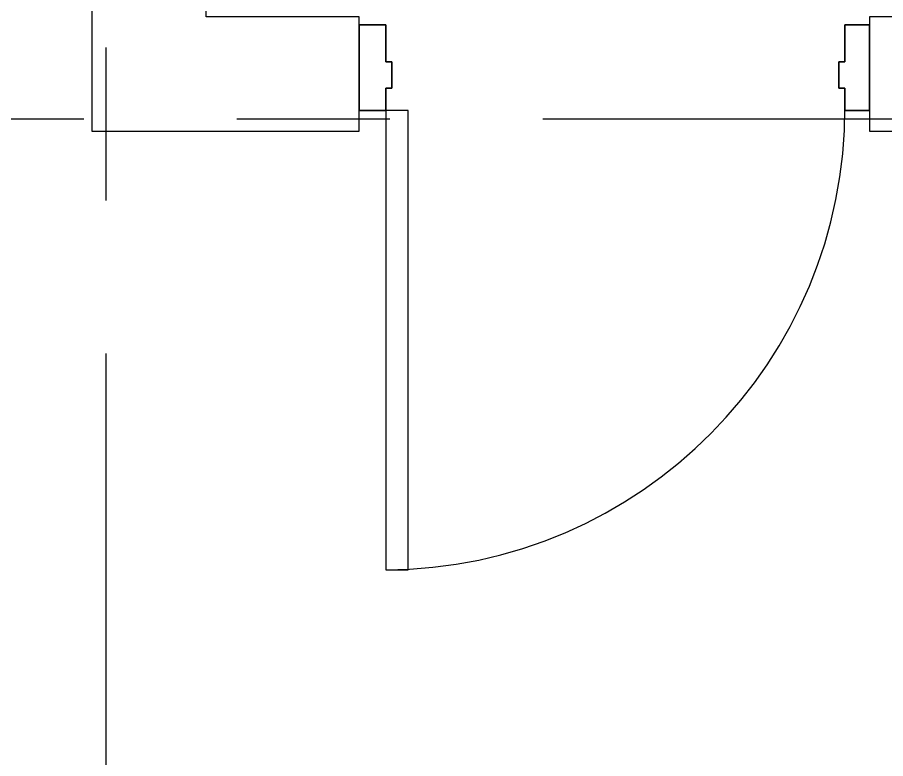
# Model space of a CAD drawing. Header units: inches. Extents: x -1841 to -80, y -100 to 1021.
# Drawn here: x -1026.94 to -991.74, y 143.85 to 173.89 of the extents above; entities that cross this region are included whole.
import ezdxf

# ---------------------------------------------------------------- set-up
doc = ezdxf.new("R2010")
doc.units = ezdxf.units.IN
doc.header["$MEASUREMENT"] = 0
doc.layers.add('PDF_Geometry', color=7, linetype='Continuous', true_color=0x777777)

msp = doc.modelspace()

# ---------------------------------------------------------------- linework, layer by layer
at = {"layer": 'PDF_Geometry', "color": 7, "lineweight": 25}
for points in [[(-1023.916, 192.611), (-1023.916, 173.915), (-1023.916, 169.283), (-1013.079, 169.283), (-1013.079, 173.915), (-1019.283, 173.915), (-1019.283, 229.424), (-961.706, 229.424), (-961.706, 173.915), (-992.397, 173.915), (-992.397, 169.283), (-951.034, 169.283), (-951.034, 173.915), (-959.224, 173.915), (-959.224, 230.665), (-959.224, 246.962), (-957.487, 246.962), (-957.487, 249.444), (-959.224, 249.444), (-959.224, 296.763)], [(-1013.079, 173.584), (-1012.003, 173.584), (-1012.003, 172.095), (-1011.755, 172.095), (-1011.755, 171.02), (-1012.003, 171.02), (-1012.003, 170.11), (-1013.079, 170.11)], [(-992.397, 170.11), (-993.39, 170.11), (-993.39, 171.02), (-993.638, 171.02), (-993.638, 172.095), (-993.39, 172.095), (-993.39, 173.584), (-992.397, 173.584)], [(-1023.337, 166.47), (-1023.337, 172.674)], [(-1049.064, 169.779), (-1024.247, 169.779)], [(-1018.042, 169.779), (-1011.838, 169.779)], [(-1005.633, 169.779), (-980.898, 169.779)], [(-1023.337, 135.448), (-1023.337, 160.265)]]:
    msp.add_lwpolyline(points, dxfattribs=at)
for points in [[(-1012.003, 173.584), (-1013.079, 173.584), (-1013.079, 170.11), (-1012.003, 170.11), (-1012.003, 171.02), (-1011.755, 171.02), (-1011.755, 172.095), (-1012.003, 172.095)], [(-992.397, 173.584), (-993.39, 173.584), (-993.39, 172.095), (-993.638, 172.095), (-993.638, 171.02), (-993.39, 171.02), (-993.39, 170.11), (-992.397, 170.11)], [(-1012.003, 151.497), (-1011.093, 151.497), (-1011.093, 170.11), (-1012.003, 170.11)]]:
    msp.add_lwpolyline(points, close=True, dxfattribs=at)
msp.add_arc((-1012.115, 170.222), 18.725, 270.3428, 0.1642, dxfattribs=at)

doc.saveas('drawing.dxf')
